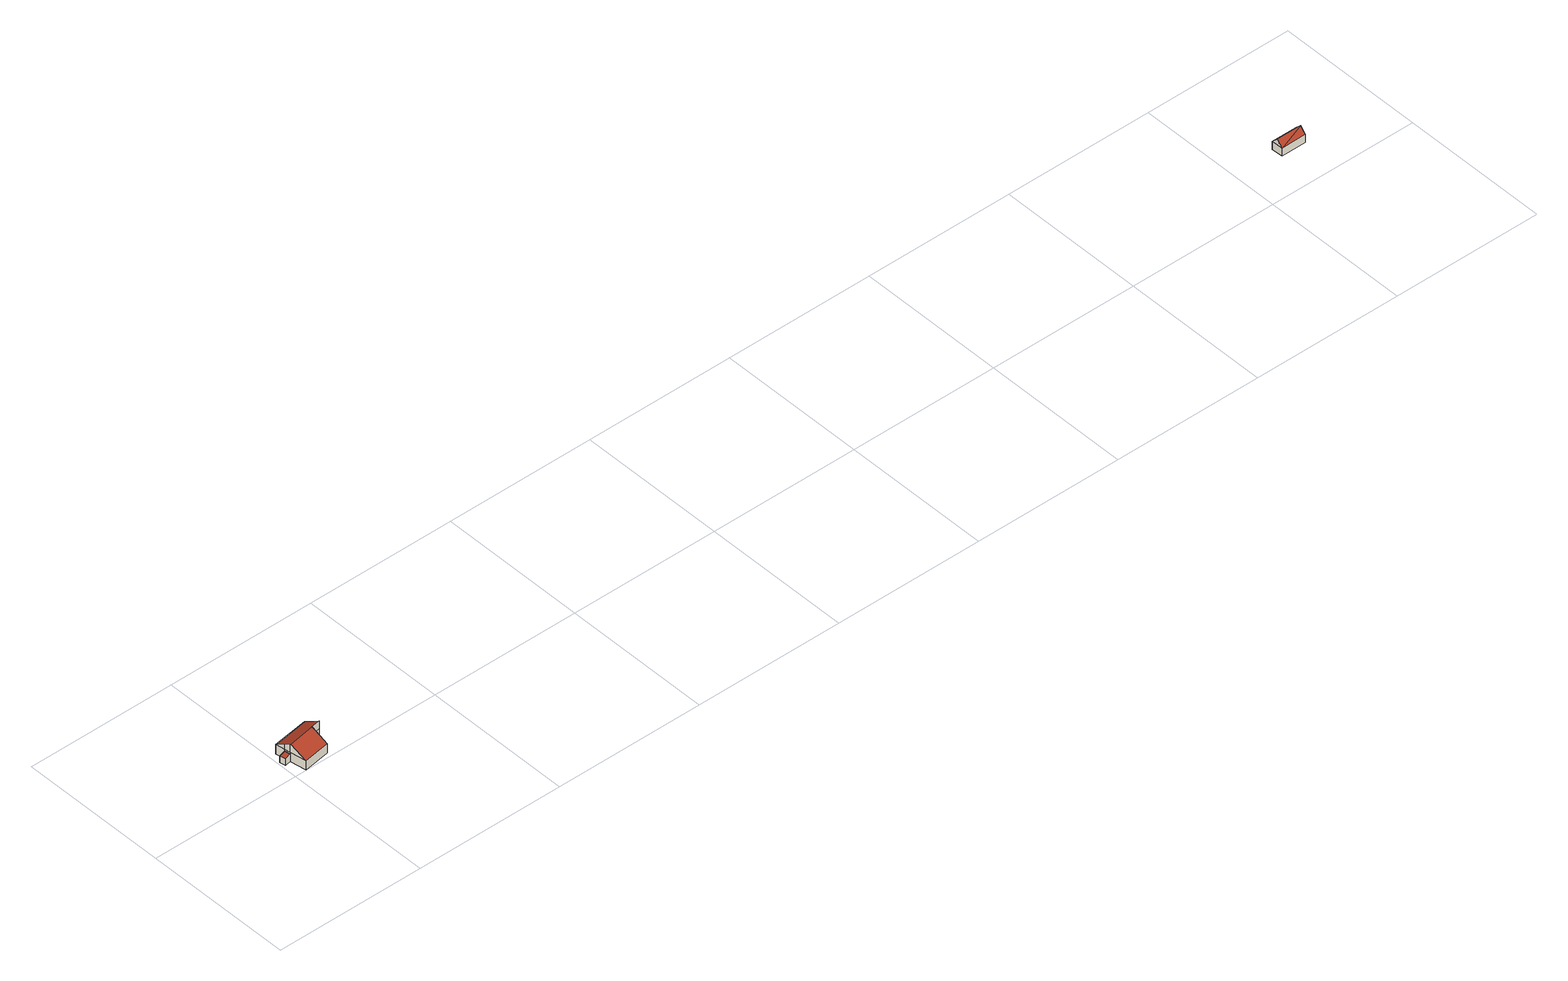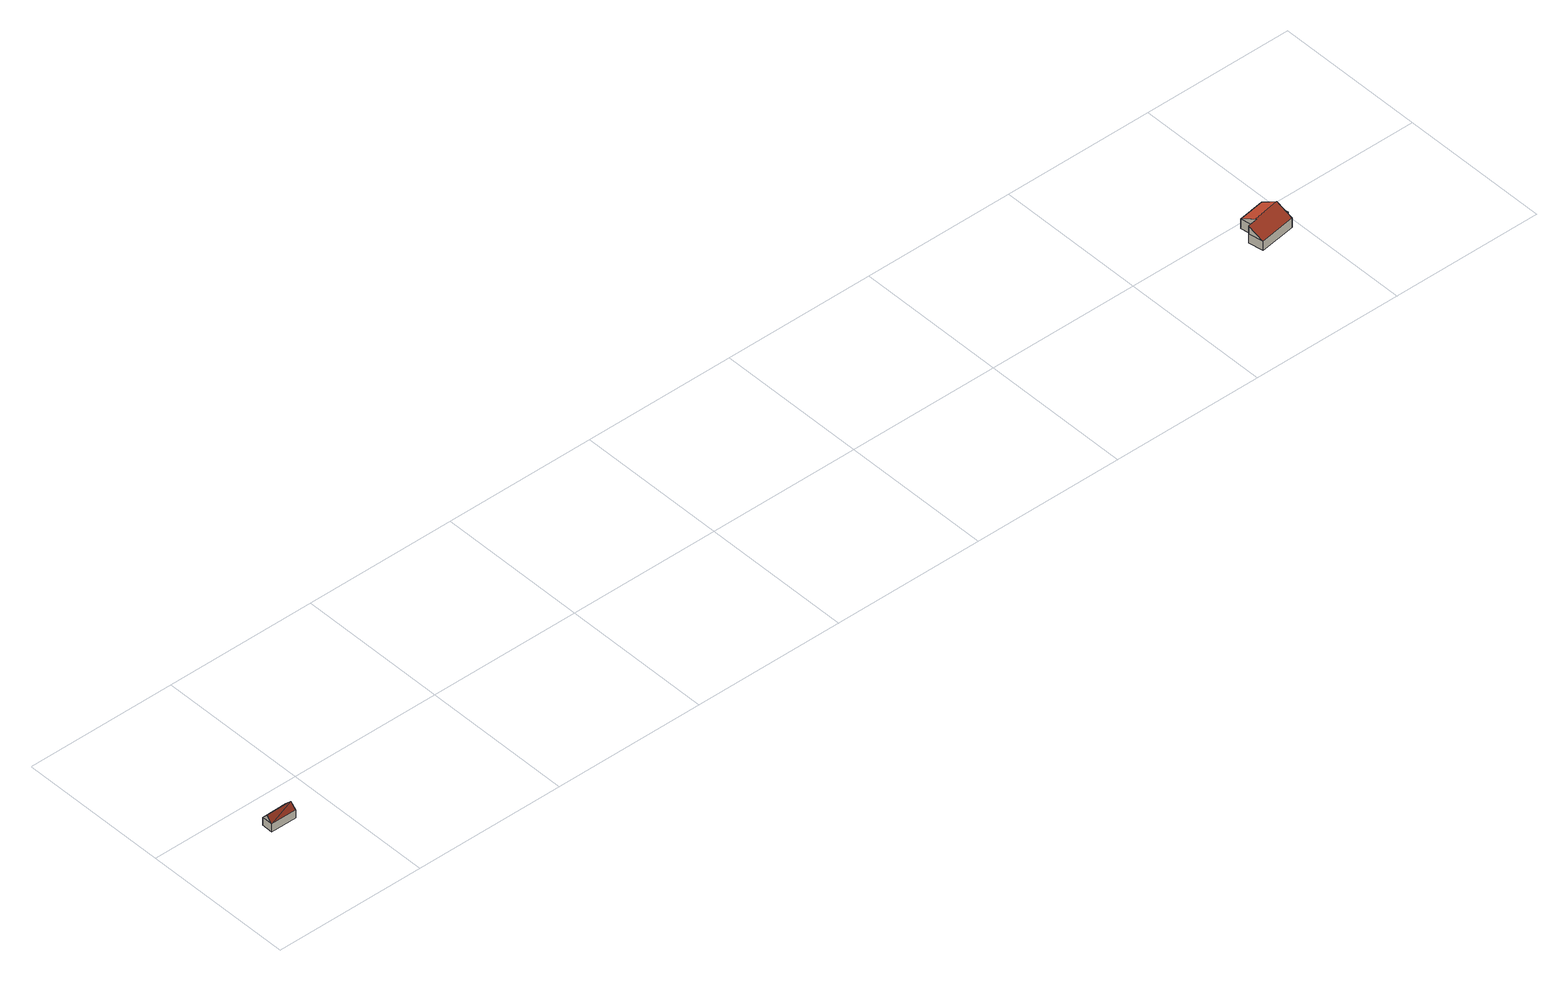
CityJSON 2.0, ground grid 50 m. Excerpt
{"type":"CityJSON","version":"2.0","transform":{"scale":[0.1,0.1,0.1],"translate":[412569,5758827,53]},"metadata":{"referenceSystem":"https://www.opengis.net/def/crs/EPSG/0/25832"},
"CityObjects":{
"building1":{"type":"Building","attributes":{"Gemeindeschluessel":"05515000","Geometrietyp2DReferenz":"3000","function":"51009_1610","roofType":"2100","measuredHeight":2.67},"geometry":[{"type":"Solid","lod":"2","boundaries":[[[[0,1,2,3]],[[4,5,1,0]],[[6,7,5,4]],[[3,2,7,6]],[[4,0,3,6]],[[1,5,7,2]]]],"semantics":{"surfaces":[{"type":"WallSurface"},{"type":"RoofSurface"},{"type":"GroundSurface"}],"values":[[0,0,0,0,1,2]]}}]},
"building2":{"type":"Building","attributes":{"Gemeindeschluessel":"05515000","Geometrietyp2DReferenz":"3000","function":"31001_1000","roofType":"5000","measuredHeight":6.24},"address":[{"country":"Germany","locality":"Münster","thoroughfareNumber":"100","thoroughfareName":"Körberheide"}],"geometry":[{"type":"Solid","lod":"2","boundaries":[[[[8,7,2,9]],[[10,11,7,8]],[[12,13,11,10]],[[14,15,13,12]],[[16,17,15,14]],[[18,19,17,16]],[[20,21,19,18]],[[9,2,21,20]],[[22,23,20,18]],[[12,10,24,25,23,22,26,27]],[[27,26,16,14]],[[26,22,18,16]],[[23,25,9,20]],[[25,24,8,9]],[[24,10,8]],[[27,14,12]],[[7,11,13,15,17,19,21,2]]]],"semantics":{"surfaces":[{"type":"WallSurface"},{"type":"RoofSurface"},{"type":"GroundSurface"}],"values":[[0,0,0,0,0,0,0,0,1,1,0,0,0,0,0,0,2]]}}]},
"building3":{"type":"Building","attributes":{"Gemeindeschluessel":"05515000","Geometrietyp2DReferenz":"3000","function":"31001_2700","roofType":"3100","measuredHeight":4.75},"geometry":[{"type":"Solid","lod":"2","boundaries":[[[[28,29,30,31]],[[32,33,29,28]],[[34,35,33,32]],[[31,30,35,34]],[[28,36,32]],[[34,37,31]],[[37,36,28]],[[28,31,37]],[[36,37,34]],[[34,32,36]],[[29,33,35,30]]]],"semantics":{"surfaces":[{"type":"WallSurface"},{"type":"RoofSurface"},{"type":"GroundSurface"}],"values":[[0,0,0,0,0,0,1,1,1,1,2]]}}]}
},
"vertices":[
[11,52,31],[11,52,7],[31,55,7],[31,55,34],[8,71,31],[8,71,7],[28,74,34],[28,74,7],
[28,74,40],[31,55,40],[23,104,40],[23,104,7],[143,123,40],[143,123,7],[152,74,40],[152,74,7],[119,69,40],[119,69,7],[128,15,40],[128,15,7],[40,1,40],[40,1,7],[120,67,70],[32,52,70],[28,74,57],[31,55,68],[119,69,68],[152,74,68],
[3715,147,60],[3715,147,32],[3630,147,32],[3630,147,60],[3715,110,60],[3715,110,32],[3631,109,60],[3631,109,32],[3715,129,79],[3630,128,79]
]}
